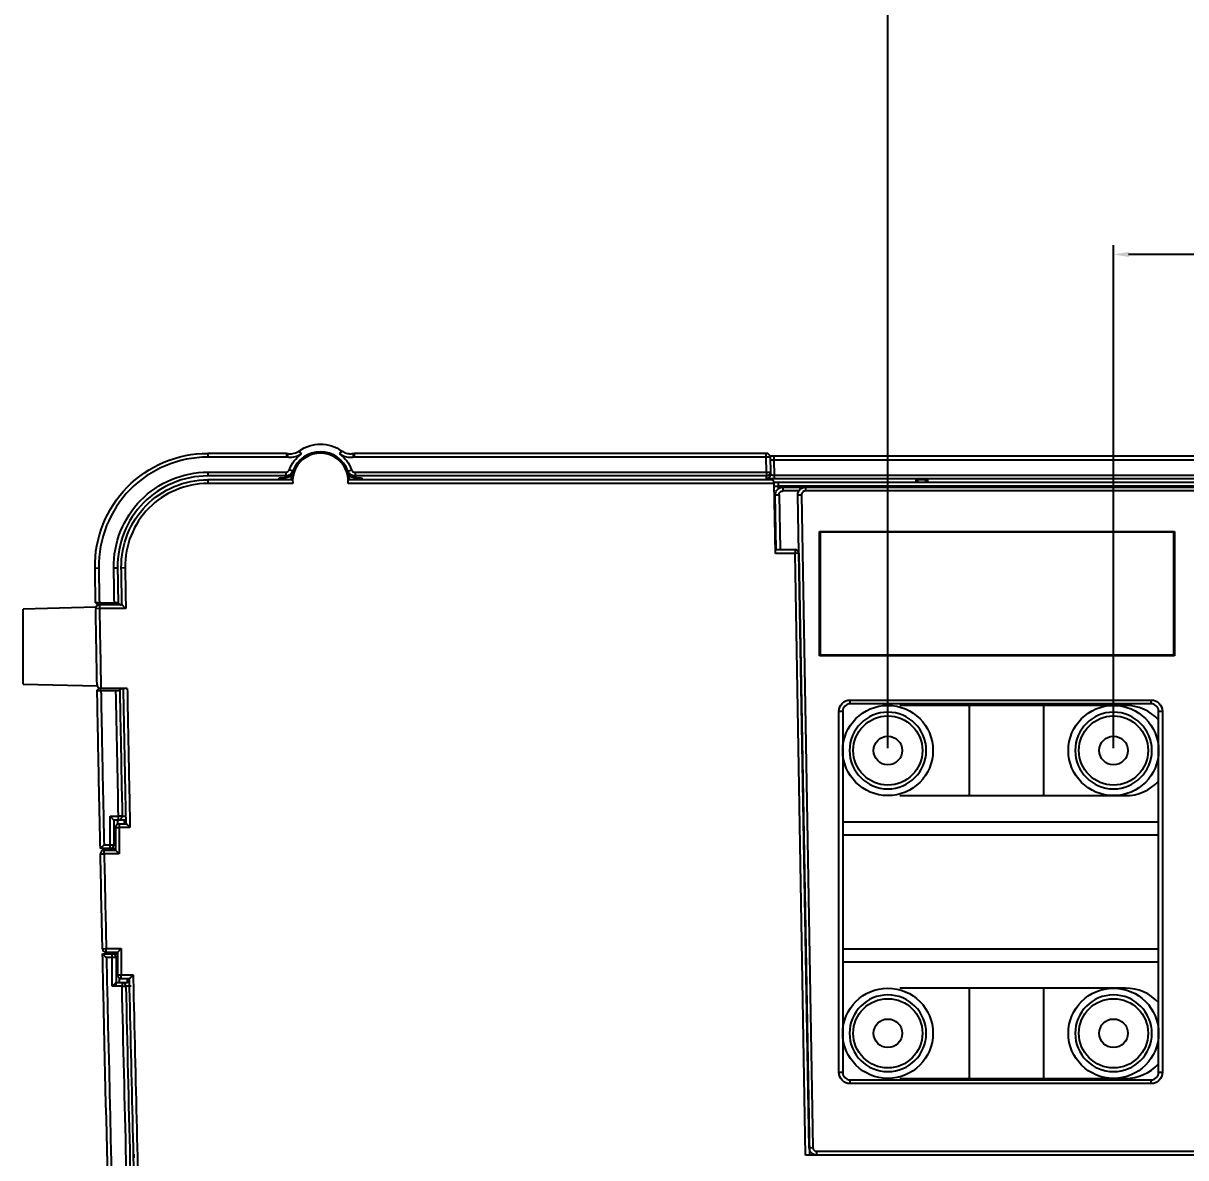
# Model space of a CAD drawing. Header units: millimetres. Extents: x 28 to 2369, y -329 to 1679.
# Drawn here: x 1597.6 to 1752.1, y 1288.4 to 1439.2 of the extents above; entities that cross this region are included whole.
import ezdxf

# ---------------------------------------------------------------- set-up
doc = ezdxf.new("R2010")
doc.units = ezdxf.units.MM
doc.layers.get('Defpoints').update_dxf_attribs({"linetype": 'CONTINUOUS'})
doc.layers.add('1LINE', color=7, linetype='CONTINUOUS')
doc.styles.add('Annotative', font='malgun.ttf')
doc.dimstyles.new('WOO', dxfattribs={"dimtxt": 20, "dimasz": 2, "dimexe": 1.25, "dimexo": 0.3, "dimgap": 1, "dimtad": 1, "dimdec": 1, "dimzin": 1, "dimdsep": 46, "dimtxsty": 'Annotative', "dimcen": 0, "dimclrd": 1, "dimclre": 1, "dimclrt": 2, "dimadec": 0, "dimazin": 0, "dimtfac": 1, "dimtdec": 1, "dimtofl": 0, "dimtmove": 0, "dimatfit": 3, "dimfxl": 0, "dimarcsym": 0})

# ---------------------------------------------------------------- blocks, each defined once
blk = doc.blocks.new('*D12')
at = {"layer": '1LINE', "color": 1, "lineweight": -2}
for p, q in [((1742.54, 1342.82), (1742.54, 1409.73)), ((1882.54, 1342.82), (1882.54, 1409.73)), ((1880.54, 1408.48), (1744.54, 1408.48))]:
    blk.add_line(p, q, dxfattribs=at)
at = {"layer": '1LINE', "color": 1}
for points in [[(1744.54, 1408.81), (1744.54, 1408.14), (1742.54, 1408.48)], [(1880.54, 1408.81), (1880.54, 1408.14), (1882.54, 1408.48)]]:
    blk.add_solid(points, dxfattribs=at)
at = {"layer": 'Defpoints', "color": 0}
for p in [(1742.54, 1408.48), (1742.54, 1342.52, 0), (1882.54, 1342.52, 0)]:
    blk.add_point(p, dxfattribs=at)
at = {"layer": '1LINE', "color": 2, "insert": (1812.54, 1419.87), "char_height": 20, "attachment_point": 5, "style": 'Annotative'}
blk.add_mtext('140', dxfattribs=at)
blk = doc.blocks.new('*D13')
at = {"layer": '1LINE', "color": 1, "lineweight": -2}
for p, q in [((1712.54, 1342.82), (1712.54, 1456.48)), ((1912.54, 1342.82), (1912.54, 1456.48)), ((1714.54, 1455.23), (1910.54, 1455.23))]:
    blk.add_line(p, q, dxfattribs=at)
at = {"layer": '1LINE', "color": 1}
for points in [[(1714.54, 1455.57), (1714.54, 1454.9), (1712.54, 1455.23)], [(1910.54, 1455.57), (1910.54, 1454.9), (1912.54, 1455.23)]]:
    blk.add_solid(points, dxfattribs=at)
at = {"layer": 'Defpoints', "color": 0}
for p in [(1912.54, 1455.23), (1712.54, 1342.52, 0), (1912.54, 1342.52, 0)]:
    blk.add_point(p, dxfattribs=at)
at = {"layer": '1LINE', "color": 2, "insert": (1812.54, 1466.57), "char_height": 20, "attachment_point": 5, "style": 'Annotative'}
blk.add_mtext('200', dxfattribs=at)

msp = doc.modelspace()

# ---------------------------------------------------------------- linework, layer by layer
at = {"layer": '1LINE'}
for p, q in [((1622.11, 1382.03), (1622.11, 1381.53)), ((1632.6, 1382.03), (1632.6, 1381.53)), ((1632.77, 1382.01), (1632.68, 1381.52)), ((1634.27, 1382.35), (1634.56, 1381.94)), ((1639.92, 1382.35), (1639.63, 1381.94)), ((1641.42, 1382.01), (1641.51, 1381.52)), ((1641.6, 1382.03), (1641.6, 1381.53)), ((1696.38, 1381.53), (1696.38, 1382.03)), ((1696.38, 1382.03), (1696.38, 1382.03)), ((1696.88, 1381.54), (1696.38, 1381.53)), ((1696.42, 1379.53), (1696.38, 1381.53)), ((1696.88, 1381.54), (1696.92, 1379.53)), ((1697.39, 1381.64), (1697.39, 1381.14)), ((1697.39, 1381.14), (1697.42, 1379.14)), ((1622.12, 1379.53), (1622.12, 1379.03)), ((1632.49, 1379.53), (1632.49, 1379.03)), ((1633.43, 1379.68), (1632.96, 1379.85)), ((1640.76, 1379.68), (1641.23, 1379.85)), ((1641.7, 1379.53), (1641.7, 1379.03)), ((1696.42, 1379.53), (1696.42, 1379.03)), ((1696.42, 1379.53), (1696.92, 1379.53)), ((1697.42, 1379.14), (1697.42, 1378.64)), ((1622.12, 1378.52), (1622.12, 1378.02)), ((1697.61, 1368.73), (1697.44, 1378.02)), ((1697.95, 1378.16), (1697.95, 1377.66)), ((1697.95, 1377.66), (1697.96, 1377.32)), ((1698.57, 1377.53), (1701.57, 1377.53)), ((1698.57, 1377.53), (1698.57, 1377.03)), ((1701.57, 1377.53), (1812.54, 1377.53)), ((1701.57, 1377.53), (1701.57, 1377.03)), ((1716.29, 1378.16), (1716.29, 1378.55)), ((1716.49, 1378.56), (1716.49, 1378.16)), ((1717.59, 1378.16), (1717.59, 1378.56)), ((1717.79, 1378.55), (1717.79, 1378.16)), ((1697.7, 1369.23), (1697.57, 1376.51)), ((1698.07, 1376.52), (1698.2, 1369.23)), ((1700.7, 1377.03), (1698.57, 1377.03)), ((1700.57, 1376.51), (1701.07, 1376.52)), ((1702.09, 1289.71), (1700.57, 1376.51)), ((1701.07, 1376.52), (1702.58, 1289.72)), ((1812.54, 1377.03), (1701.57, 1377.03)), ((1703.44, 1355.13), (1703.44, 1371.63)), ((1703.44, 1371.63), (1750.64, 1371.63)), ((1703.54, 1371.53), (1703.44, 1371.63)), ((1750.54, 1371.53), (1703.54, 1371.53)), ((1703.54, 1371.53), (1703.54, 1355.23)), ((1750.54, 1371.53), (1750.64, 1371.63)), ((1750.54, 1355.23), (1750.54, 1371.53)), ((1750.64, 1371.63), (1750.64, 1355.13)), ((1697.6, 1369.23), (1700.21, 1369.23)), ((1700.21, 1368.73), (1697.61, 1368.73)), ((1700.21, 1369.23), (1700.21, 1368.73)), ((1700.71, 1368.74), (1700.21, 1368.73)), ((1701.6, 1288.73), (1700.21, 1368.73)), ((1700.71, 1368.74), (1702.1, 1288.73)), ((1607.13, 1366.78), (1607.63, 1366.79)), ((1609.63, 1366.82), (1610.13, 1366.83)), ((1610.63, 1366.83), (1611.13, 1366.84)), ((1607.71, 1362.16), (1609.71, 1362.16)), ((1610.72, 1361.88), (1607.72, 1361.88)), ((1607.72, 1361.88), (1607.72, 1361.38)), ((1607.26, 1361.57), (1597.59, 1361.31)), ((1597.59, 1356.34), (1597.59, 1361.31)), ((1607.72, 1361.38), (1607.22, 1361.37)), ((1611.22, 1361.38), (1607.72, 1361.38)), ((1597.59, 1351.36), (1597.59, 1356.34)), ((1703.44, 1355.13), (1703.54, 1355.23)), ((1750.64, 1355.13), (1703.44, 1355.13)), ((1703.54, 1355.23), (1750.54, 1355.23)), ((1750.64, 1355.13), (1750.54, 1355.23)), ((1597.59, 1351.36), (1607.44, 1351.1)), ((1611.42, 1350.78), (1607.92, 1350.78)), ((1607.92, 1350.51), (1609.92, 1350.52)), ((1706.04, 1299.73), (1706.04, 1347.73)), ((1706.04, 1347.73), (1706.54, 1347.73)), ((1706.54, 1347.73), (1706.54, 1299.73)), ((1707.54, 1349.23), (1747.54, 1349.23)), ((1707.54, 1348.73), (1707.54, 1349.23)), ((1747.54, 1348.73), (1707.54, 1348.73)), ((1744.14, 1348.52), (1714.14, 1348.52)), ((1723.39, 1336.52), (1723.39, 1348.52)), ((1733.29, 1336.52), (1733.29, 1348.52)), ((1747.54, 1348.73), (1747.54, 1349.23)), ((1748.54, 1299.73), (1748.54, 1347.73)), ((1748.54, 1347.73), (1749.04, 1347.73)), ((1749.04, 1347.73), (1749.04, 1299.73)), ((1714.14, 1336.52), (1744.14, 1336.52)), ((1609.14, 1333.78), (1610.25, 1333.78)), ((1609.14, 1329.98), (1609.14, 1333.78)), ((1609.14, 1333.78), (1609.64, 1333.28)), ((1609.64, 1333.28), (1609.64, 1329.98)), ((1610.25, 1333.28), (1609.64, 1333.28)), ((1609.84, 1332.28), (1609.84, 1329.28)), ((1609.84, 1332.28), (1610.34, 1332.28)), ((1609.84, 1332.28), (1609.84, 1332.28)), ((1610.13, 1333.28), (1610.13, 1332.73)), ((1610.75, 1333.79), (1610.25, 1333.78)), ((1610.25, 1333.28), (1610.25, 1333.78)), ((1610.34, 1332.78), (1611.27, 1332.78)), ((1610.34, 1332.78), (1610.34, 1332.28)), ((1610.34, 1332.28), (1610.34, 1328.78)), ((1611.78, 1332.28), (1610.34, 1332.28)), ((1706.54, 1333.03), (1748.54, 1333.03)), ((1706.54, 1331.33), (1748.54, 1331.33)), ((1609.14, 1329.48), (1607.84, 1329.48)), ((1608.33, 1329.98), (1609.14, 1329.98)), ((1608.35, 1328.78), (1608.35, 1329.28)), ((1608.35, 1329.28), (1609.84, 1329.28)), ((1609.14, 1329.98), (1609.64, 1329.98)), ((1609.14, 1329.48), (1609.14, 1329.98)), ((1609.64, 1329.48), (1609.64, 1329.28)), ((1609.71, 1329.48), (1609.84, 1329.48)), ((1610.34, 1328.78), (1609.84, 1329.28)), ((1607.85, 1328.77), (1608.35, 1328.78)), ((1610.34, 1328.78), (1608.35, 1328.78)), ((1608.12, 1316.17), (1608.62, 1316.18)), ((1608.14, 1315.48), (1609.43, 1315.48)), ((1608.62, 1315.68), (1608.62, 1316.18)), ((1608.62, 1316.18), (1610.63, 1316.18)), ((1610.13, 1315.68), (1608.62, 1315.68)), ((1609.43, 1314.98), (1609.43, 1315.48)), ((1609.89, 1315.68), (1609.89, 1315.48)), ((1610.13, 1315.48), (1609.96, 1315.48)), ((1610.13, 1315.68), (1610.63, 1316.18)), ((1610.13, 1315.68), (1610.13, 1312.68)), ((1610.63, 1316.18), (1610.63, 1312.68)), ((1706.54, 1316.13), (1748.54, 1316.13)), ((1609.43, 1314.98), (1608.65, 1314.98)), ((1609.43, 1311.18), (1609.43, 1314.98)), ((1609.93, 1314.98), (1609.43, 1314.98)), ((1609.93, 1314.98), (1609.93, 1311.68)), ((1706.54, 1314.43), (1748.54, 1314.43)), ((1610.13, 1312.68), (1610.63, 1312.68)), ((1610.38, 1311.68), (1610.38, 1312.25)), ((1610.63, 1312.68), (1612.2, 1312.68)), ((1610.63, 1312.18), (1610.63, 1312.68)), ((1611.71, 1312.18), (1610.63, 1312.18)), ((1609.93, 1311.18), (1609.93, 1311.68)), ((1609.93, 1311.68), (1610.73, 1311.68)), ((1610.73, 1311.18), (1609.93, 1311.18)), ((1610.73, 1311.68), (1610.73, 1311.18)), ((1610.73, 1311.18), (1611.23, 1311.19)), ((1744.14, 1310.92), (1714.14, 1310.92)), ((1723.39, 1298.92), (1723.39, 1310.92)), ((1733.29, 1298.92), (1733.29, 1310.92)), ((1706.04, 1299.73), (1706.54, 1299.73)), ((1707.54, 1298.73), (1747.54, 1298.73)), ((1707.54, 1298.23), (1707.54, 1298.73)), ((1714.14, 1298.92), (1744.14, 1298.92)), ((1747.54, 1298.23), (1747.54, 1298.73)), ((1748.54, 1299.73), (1749.04, 1299.73)), ((1747.54, 1298.23), (1707.54, 1298.23)), ((1702.09, 1289.71), (1702.58, 1289.72)), ((1702.09, 1289.23), (1702.22, 1289.23)), ((1703.08, 1289.23), (1812.54, 1289.23)), ((1703.08, 1288.73), (1703.08, 1289.23)), ((1784.01, 1288.73), (1701.6, 1288.73))]:
    msp.add_line(p, q, dxfattribs=at)
for centre, radius in [((1712.54, 1342.52, 0), 6), ((1742.54, 1342.52, 0), 6), ((1712.54, 1342.52, 0), 4.6), ((1742.54, 1342.52, 0), 4.6), ((1712.54, 1342.52, 0), 1.9), ((1742.54, 1342.52, 0), 1.9), ((1712.54, 1304.92, 0), 6), ((1742.54, 1304.92, 0), 6), ((1712.54, 1304.92, 0), 4.6), ((1742.54, 1304.92, 0), 4.6), ((1712.54, 1304.92, 0), 1.9), ((1742.54, 1304.92, 0), 1.9)]:
    msp.add_circle(centre, radius, dxfattribs=at)
at = {"layer": '1LINE', "extrusion": (0, 0, -1)}
for centre in [(-1712.54, 1342.52, 0), (-1742.54, 1342.52, 0), (-1712.54, 1304.92, 0), (-1742.54, 1304.92, 0)]:
    msp.add_circle(centre, 5.1, dxfattribs=at)
at = {"layer": '1LINE', "extrusion": (-1.0676e-27, -5.81175e-12, -1)}
for centre, radius, start, end in [((-1637.1, 1378.35, 0), 4.9, 54.7769, 125.2231), ((-1637.1, 1378.35, 0), 4.4, 20.0414, 54.7769), ((-1637.1, 1378.35, 0), 4.4, 125.2231, 159.9586), ((-1637.1, 1378.35, 0), 5.5, 1.8512, 4.4607), ((-1637.1, 1378.35, 0), 5.5, 175.5393, 178.1813), ((-1698.57, 1376.53, 0), 1, 359, 90), ((-1698.57, 1376.53, 0), 0.5, 359, 90)]:
    msp.add_arc(centre, radius, start, end, dxfattribs=at)
at = {"layer": '1LINE'}
for centre, radius, start, end in [((1637.1, 1378.35, 0), 3.7, 355.0034, 184.9966), ((1637.1, 1378.35, 0), 3.9, 20.0414, 159.9586), ((1696.38, 1381.53, 0), 0.5, 1, 90), ((1637.1, 1378.35, 0), 3.9, 163.5212, 177.3069), ((1637.1, 1378.35, 0), 3.9, 2.61, 16.4788), ((1701.57, 1376.53, 0), 0.5, 90, 181), ((1700.21, 1368.73, 0), 0.5, 1, 90), ((1607.72, 1361.38, 0), 0.5, 89.9058, 181.0179), ((1707.54, 1347.73, 0), 1, 90, 180), ((1744.14, 1342.52, 0), 6, 42.8315, 90), ((1747.54, 1347.73, 0), 1, 0, 90), ((1744.14, 1342.52, 0), 6, 270, 317.1685), ((1608.62, 1316.18, 0), 0.5, 181.2629, 270), ((1610.63, 1312.68, 0), 0.5, 180, 270), ((1744.14, 1304.92, 0), 6, 42.8315, 90), ((1744.14, 1304.92, 0), 6, 270, 317.1685), ((1707.54, 1299.73, 0), 1, 180, 270), ((1747.54, 1299.73, 0), 1, 270, 0), ((1703.08, 1289.73, 0), 0.5, 181, 270)]:
    msp.add_arc(centre, radius, start, end, dxfattribs=at)
at = {"layer": '1LINE', "extrusion": (-6.12303e-17, 1.12478e-32, -1)}
for start, end in [(2.0808, 5.0082), (174.9918, 177.9548)]:
    msp.add_arc((-1637.1, 1378.35, 0), 4.9, start, end, dxfattribs=at)
at = {"layer": '1LINE', "extrusion": (0, 0, -1)}
for centre, radius, start, end in [((-1701.57, 1376.53, 0), 1, 359, 90), ((-1707.54, 1347.73, 0), 1.5, 0, 90), ((-1747.54, 1347.73, 0), 1.5, 90, 180), ((-1707.54, 1299.73, 0), 1.5, 270, 0), ((-1747.54, 1299.73, 0), 1.5, 180, 270), ((-1703.08, 1289.73, 0), 1, 270, 359)]:
    msp.add_arc(centre, radius, start, end, dxfattribs=at)
at = {"layer": '1LINE'}
for centre, major_axis, ratio, start_param, end_param in [((1696.41, 1379.54), (0.5, 0.009), 0.999257, 4.704296, 6.262224), ((1696.42, 1379.19), (0.5, 0.009), 0.999257, 4.704276, 6.262204), ((1698.08, 1376.52), (-0.5, -0.009), 0.005236, 0, 1.558652), ((1610.34, 1332.28), (0, 0.5), 0.999627, 0, 1.570796), ((1610.25, 1333.78), (0, 0.5), 0.999603, 3.141593, 4.732747), ((1608.35, 1328.78), (0, 0.5), 0.999632, 0, 1.591636), ((1609.14, 1329.98), (0, -0.5), 0.999628, 0, 1.570796), ((1609.43, 1314.98), (0, -0.5), 0.999687, 1.570796, 3.141593), ((1610.73, 1311.18), (0, 0.5), 0.999702, 4.734896, 6.283185)]:
    msp.add_ellipse(centre, major_axis=major_axis, ratio=ratio, start_param=start_param, end_param=end_param, dxfattribs=at)
for points, knots in [([(1607.13, 1366.78), (1607.06, 1370.78), (1608.65, 1374.72), (1614.18, 1380.36), (1618.11, 1382.03), (1622.11, 1382.03)], [0, 0, 0, 0, 0.5, 0.5, 1, 1, 1, 1]), ([(1634.56, 1381.94), (1634.48, 1381.89), (1634.4, 1381.84), (1634.07, 1381.66), (1633.8, 1381.56), (1633.25, 1381.47), (1632.96, 1381.47), (1632.68, 1381.52)], [0, 0, 0, 0, 0.142808, 0.142808, 0.571392, 0.571392, 1, 1, 1, 1]), ([(1632.77, 1382.01), (1632.99, 1381.97), (1633.22, 1381.97), (1633.66, 1382.05), (1633.88, 1382.12), (1634.14, 1382.27), (1634.21, 1382.31), (1634.27, 1382.35)], [0, 0, 0, 0, 0.428554, 0.428554, 0.85717, 0.85717, 1, 1, 1, 1]), ([(1641.51, 1381.52), (1641.42, 1381.5), (1641.32, 1381.49), (1640.95, 1381.47), (1640.66, 1381.5), (1640.12, 1381.65), (1639.86, 1381.78), (1639.63, 1381.94)], [0, 0, 0, 0, 0.142116, 0.142116, 0.571067, 0.571067, 1, 1, 1, 1]), ([(1639.92, 1382.35), (1640.1, 1382.22), (1640.31, 1382.12), (1640.74, 1382), (1640.97, 1381.97), (1641.27, 1381.99), (1641.35, 1382), (1641.42, 1382.01)], [0, 0, 0, 0, 0.428983, 0.428983, 0.857914, 0.857914, 1, 1, 1, 1]), ([(1622.11, 1381.53), (1618.24, 1381.53), (1614.45, 1379.92), (1609.1, 1374.47), (1607.56, 1370.65), (1607.63, 1366.79)], [0, 0, 0, 0, 0.5, 0.5, 1, 1, 1, 1]), ([(1632.6, 1381.53), (1632.26, 1381.53), (1631.93, 1381.53), (1630.26, 1381.53), (1628.93, 1381.53), (1625.77, 1381.53), (1623.94, 1381.53), (1622.11, 1381.53)], [0, 0, 0, 0, 0.095408, 0.095408, 0.477039, 0.477039, 1, 1, 1, 1]), ([(1696.38, 1381.53), (1696.05, 1381.53), (1695.72, 1381.53), (1694.05, 1381.53), (1692.72, 1381.53), (1686.05, 1381.53), (1680.72, 1381.53), (1664.12, 1381.53), (1652.86, 1381.53), (1641.6, 1381.53)], [0, 0, 0, 0, 0.018253, 0.018253, 0.091263, 0.091263, 0.383305, 0.383305, 1, 1, 1, 1]), ([(1697.39, 1381.64), (1697.37, 1381.64), (1697.23, 1381.64), (1697.03, 1381.64), (1696.89, 1381.65), (1696.85, 1381.65)], [0, 0, 0, 0, 0.114907, 0.744508, 1, 1, 1, 1]), ([(1696.89, 1381.19), (1696.89, 1381.18), (1696.9, 1381.18), (1696.93, 1381.17), (1696.96, 1381.17), (1697.03, 1381.16), (1697.08, 1381.15), (1697.17, 1381.15), (1697.22, 1381.15), (1697.32, 1381.14), (1697.35, 1381.14), (1697.39, 1381.14)], [0, 0, 0, 0, 0.215264, 0.215264, 0.430557, 0.430557, 0.645786, 0.645786, 0.860758, 0.860758, 1, 1, 1, 1]), ([(1807.04, 1381.14), (1806.71, 1381.14), (1806.38, 1381.14), (1804.71, 1381.14), (1803.38, 1381.14), (1796.71, 1381.14), (1791.38, 1381.14), (1764.71, 1381.14), (1743.38, 1381.14), (1713.83, 1381.14), (1705.61, 1381.14), (1697.39, 1381.14)], [0, 0, 0, 0, 0.00912, 0.00912, 0.045598, 0.045598, 0.19151, 0.19151, 0.775159, 0.775159, 1, 1, 1, 1]), ([(1609.63, 1366.82), (1609.57, 1370.15), (1610.9, 1373.45), (1615.52, 1378.14), (1618.78, 1379.53), (1622.12, 1379.53)], [0, 0, 0, 0, 0.5, 0.5, 1, 1, 1, 1]), ([(1622.12, 1379.03), (1618.92, 1379.03), (1615.79, 1377.7), (1611.35, 1373.2), (1610.07, 1370.03), (1610.13, 1366.83)], [0, 0, 0, 0, 0.5, 0.5, 1, 1, 1, 1]), ([(1622.12, 1379.53), (1622.45, 1379.53), (1622.78, 1379.53), (1624.45, 1379.53), (1625.78, 1379.53), (1628.91, 1379.53), (1630.7, 1379.53), (1632.49, 1379.53)], [0, 0, 0, 0, 0.096386, 0.096386, 0.481929, 0.481929, 1, 1, 1, 1]), ([(1632.49, 1379.03), (1632.16, 1379.03), (1631.82, 1379.03), (1630.16, 1379.03), (1628.82, 1379.03), (1625.7, 1379.03), (1623.91, 1379.03), (1622.12, 1379.03)], [0, 0, 0, 0, 0.096386, 0.096386, 0.481929, 0.481929, 1, 1, 1, 1]), ([(1633.36, 1379.45), (1633.33, 1379.37), (1633.3, 1379.3), (1633.22, 1379.16), (1633.17, 1379.1), (1633.05, 1378.97), (1632.96, 1378.92), (1632.76, 1378.81), (1632.62, 1378.77), (1632.47, 1378.77), (1632.44, 1378.77), (1632.41, 1378.77)], [0, 0, 0, 0, 0.160863, 0.160863, 0.319917, 0.319917, 0.561325, 0.561325, 0.917465, 0.917465, 1, 1, 1, 1]), ([(1632.41, 1378.77), (1632.42, 1378.81), (1632.43, 1378.85), (1632.46, 1378.94), (1632.48, 1378.98), (1632.49, 1379.03)], [0, 0, 0, 0, 0.476219, 0.476219, 1, 1, 1, 1]), ([(1632.49, 1379.53), (1632.53, 1379.53), (1632.56, 1379.53), (1632.65, 1379.55), (1632.7, 1379.57), (1632.8, 1379.63), (1632.84, 1379.66), (1632.91, 1379.75), (1632.94, 1379.8), (1632.96, 1379.85)], [0, 0, 0, 0, 0.169753, 0.169753, 0.446434, 0.446434, 0.72322, 0.72322, 1, 1, 1, 1]), ([(1633.43, 1379.68), (1633.39, 1379.58), (1633.34, 1379.48), (1633.19, 1379.3), (1633.11, 1379.23), (1632.92, 1379.11), (1632.81, 1379.07), (1632.63, 1379.03), (1632.56, 1379.03), (1632.49, 1379.03)], [0, 0, 0, 0, 0.276722, 0.276722, 0.553486, 0.553486, 0.8302, 0.8302, 1, 1, 1, 1]), ([(1633.43, 1379.68), (1633.42, 1379.65), (1633.41, 1379.61), (1633.38, 1379.53), (1633.37, 1379.49), (1633.36, 1379.45)], [0, 0, 0, 0, 0.471222, 0.471222, 1, 1, 1, 1]), ([(1641.7, 1379.03), (1641.59, 1379.03), (1641.47, 1379.04), (1641.26, 1379.12), (1641.16, 1379.17), (1640.99, 1379.31), (1640.91, 1379.4), (1640.81, 1379.55), (1640.78, 1379.62), (1640.76, 1379.68)], [0, 0, 0, 0, 0.276442, 0.276442, 0.552819, 0.552819, 0.829309, 0.829309, 1, 1, 1, 1]), ([(1640.83, 1379.45), (1640.82, 1379.49), (1640.81, 1379.53), (1640.78, 1379.61), (1640.77, 1379.65), (1640.76, 1379.68)], [0, 0, 0, 0, 0.528778, 0.528778, 1, 1, 1, 1]), ([(1641.78, 1378.77), (1641.67, 1378.76), (1641.54, 1378.78), (1641.33, 1378.85), (1641.24, 1378.9), (1641.09, 1379.02), (1641.03, 1379.08), (1640.94, 1379.21), (1640.9, 1379.28), (1640.86, 1379.38), (1640.85, 1379.42), (1640.83, 1379.45)], [0, 0, 0, 0, 0.33006, 0.33006, 0.591253, 0.591253, 0.779308, 0.779308, 0.927414, 0.927414, 1, 1, 1, 1]), ([(1641.23, 1379.85), (1641.24, 1379.82), (1641.26, 1379.79), (1641.3, 1379.71), (1641.34, 1379.67), (1641.43, 1379.6), (1641.48, 1379.57), (1641.59, 1379.53), (1641.64, 1379.53), (1641.7, 1379.53)], [0, 0, 0, 0, 0.17073, 0.17073, 0.447259, 0.447259, 0.723624, 0.723624, 1, 1, 1, 1]), ([(1641.7, 1379.53), (1642.03, 1379.53), (1642.37, 1379.53), (1644.03, 1379.53), (1645.37, 1379.53), (1652.03, 1379.53), (1657.37, 1379.53), (1673.94, 1379.53), (1685.18, 1379.53), (1696.42, 1379.53)], [0, 0, 0, 0, 0.018276, 0.018276, 0.091378, 0.091378, 0.383786, 0.383786, 1, 1, 1, 1]), ([(1641.7, 1379.03), (1641.72, 1378.98), (1641.73, 1378.94), (1641.76, 1378.85), (1641.77, 1378.81), (1641.78, 1378.77)], [0, 0, 0, 0, 0.523781, 0.523781, 1, 1, 1, 1]), ([(1696.42, 1379.03), (1696.08, 1379.03), (1695.75, 1379.03), (1694.08, 1379.03), (1692.75, 1379.03), (1686.08, 1379.03), (1680.75, 1379.03), (1664.18, 1379.03), (1652.94, 1379.03), (1641.7, 1379.03)], [0, 0, 0, 0, 0.018276, 0.018276, 0.091378, 0.091378, 0.383786, 0.383786, 1, 1, 1, 1]), ([(1696.42, 1378.68), (1696.42, 1378.69), (1696.42, 1378.7), (1696.42, 1378.77), (1696.42, 1378.82), (1696.42, 1378.92), (1696.42, 1378.97), (1696.42, 1379.03)], [0, 0, 0, 0, 0.111029, 0.111029, 0.555143, 0.555143, 1, 1, 1, 1]), ([(1697.42, 1378.64), (1697.31, 1378.64), (1697.2, 1378.64), (1696.99, 1378.64), (1696.89, 1378.65), (1696.71, 1378.65), (1696.63, 1378.65), (1696.52, 1378.66), (1696.47, 1378.67), (1696.43, 1378.67), (1696.42, 1378.68), (1696.42, 1378.68)], [0, 0, 0, 0, 0.21484, 0.21484, 0.429671, 0.429671, 0.644639, 0.644639, 0.859766, 0.859766, 1, 1, 1, 1]), ([(1696.92, 1379.53), (1696.92, 1379.52), (1696.92, 1379.51), (1696.92, 1379.44), (1696.92, 1379.39), (1696.92, 1379.29), (1696.92, 1379.24), (1696.92, 1379.19)], [0, 0, 0, 0, 0.111029, 0.111029, 0.555143, 0.555143, 1, 1, 1, 1]), ([(1696.92, 1379.19), (1696.92, 1379.18), (1696.93, 1379.18), (1696.95, 1379.17), (1696.97, 1379.17), (1697.03, 1379.16), (1697.07, 1379.16), (1697.15, 1379.15), (1697.21, 1379.15), (1697.31, 1379.14), (1697.37, 1379.14), (1697.42, 1379.14)], [0, 0, 0, 0, 0.140297, 0.140297, 0.355566, 0.355566, 0.570627, 0.570627, 0.785401, 0.785401, 1, 1, 1, 1]), ([(1697.42, 1379.14), (1697.76, 1379.14), (1698.09, 1379.14), (1699.76, 1379.14), (1701.09, 1379.14), (1707.76, 1379.14), (1713.09, 1379.14), (1739.76, 1379.14), (1761.09, 1379.14), (1784.86, 1379.14), (1787.29, 1379.14), (1795.5, 1379.14), (1801.27, 1379.14), (1807.04, 1379.14)], [0, 0, 0, 0, 0.009122, 0.009122, 0.045612, 0.045612, 0.191571, 0.191571, 0.775406, 0.775406, 0.842018, 0.842018, 1, 1, 1, 1]), ([(1807.04, 1378.64), (1806.71, 1378.64), (1806.38, 1378.64), (1804.71, 1378.64), (1803.38, 1378.64), (1796.71, 1378.64), (1791.38, 1378.64), (1764.71, 1378.64), (1743.38, 1378.64), (1713.84, 1378.64), (1705.63, 1378.64), (1697.42, 1378.64)], [0, 0, 0, 0, 0.009122, 0.009122, 0.045612, 0.045612, 0.191571, 0.191571, 0.775406, 0.775406, 1, 1, 1, 1]), ([(1610.63, 1366.83), (1610.58, 1369.9), (1611.8, 1372.92), (1616.03, 1377.24), (1619.05, 1378.52), (1622.12, 1378.52)], [0, 0, 0, 0, 0.5, 0.5, 1, 1, 1, 1]), ([(1622.12, 1378.02), (1619.18, 1378.02), (1616.31, 1376.81), (1612.25, 1372.67), (1611.08, 1369.78), (1611.13, 1366.84)], [0, 0, 0, 0, 0.5, 0.5, 1, 1, 1, 1]), ([(1633.41, 1378.02), (1633.08, 1378.02), (1632.74, 1378.02), (1631.08, 1378.02), (1629.74, 1378.02), (1626.31, 1378.02), (1624.22, 1378.02), (1622.12, 1378.02)], [0, 0, 0, 0, 0.08857, 0.08857, 0.442851, 0.442851, 1, 1, 1, 1]), ([(1697.44, 1378.02), (1697.11, 1378.02), (1696.78, 1378.02), (1695.11, 1378.02), (1693.78, 1378.02), (1687.11, 1378.02), (1681.78, 1378.02), (1664.56, 1378.02), (1652.67, 1378.02), (1640.78, 1378.02)], [0, 0, 0, 0, 0.017649, 0.017649, 0.088243, 0.088243, 0.370619, 0.370619, 1, 1, 1, 1]), ([(1697.44, 1378.05), (1697.44, 1378.1), (1697.43, 1378.14), (1697.41, 1378.22), (1697.39, 1378.26), (1697.34, 1378.34), (1697.31, 1378.38), (1697.22, 1378.46), (1697.16, 1378.49), (1697.05, 1378.52), (1697, 1378.53), (1696.95, 1378.52), (1696.94, 1378.52), (1696.94, 1378.52)], [0, 0, 0, 0, 0.142783, 0.142783, 0.284311, 0.284311, 0.487283, 0.487283, 0.769551, 0.769551, 0.995254, 0.995254, 1, 1, 1, 1]), ([(1697.95, 1378.16), (1697.93, 1378.16), (1697.79, 1378.16), (1697.6, 1378.16), (1697.45, 1378.16), (1697.42, 1378.16)], [0, 0, 0, 0, 0.116924, 0.757506, 1, 1, 1, 1]), ([(1697.45, 1377.7), (1697.45, 1377.7), (1697.46, 1377.7), (1697.5, 1377.69), (1697.52, 1377.68), (1697.59, 1377.67), (1697.64, 1377.67), (1697.73, 1377.66), (1697.79, 1377.66), (1697.88, 1377.66), (1697.91, 1377.66), (1697.95, 1377.66)], [0, 0, 0, 0, 0.215264, 0.215264, 0.430557, 0.430557, 0.645786, 0.645786, 0.860758, 0.860758, 1, 1, 1, 1]), ([(1927.14, 1377.66), (1926.8, 1377.66), (1926.47, 1377.66), (1924.8, 1377.66), (1923.47, 1377.66), (1916.8, 1377.66), (1911.47, 1377.66), (1884.8, 1377.66), (1863.47, 1377.66), (1794.07, 1377.66), (1746.01, 1377.66), (1697.95, 1377.66)], [0, 0, 0, 0, 0.004363, 0.004363, 0.021816, 0.021816, 0.091628, 0.091628, 0.370875, 0.370875, 1, 1, 1, 1]), ([(1716.29, 1378.55), (1716.29, 1378.56), (1716.3, 1378.56), (1716.31, 1378.56), (1716.32, 1378.56), (1716.35, 1378.56), (1716.37, 1378.56), (1716.41, 1378.56), (1716.43, 1378.56), (1716.46, 1378.56), (1716.48, 1378.56), (1716.49, 1378.56)], [0, 0, 0, 0, 0.215139, 0.215139, 0.430283, 0.430283, 0.645356, 0.645356, 0.860274, 0.860274, 1, 1, 1, 1]), ([(1717.59, 1378.56), (1717.62, 1378.56), (1717.64, 1378.56), (1717.68, 1378.56), (1717.7, 1378.56), (1717.74, 1378.56), (1717.75, 1378.56), (1717.77, 1378.56), (1717.78, 1378.56), (1717.79, 1378.56), (1717.79, 1378.55), (1717.79, 1378.55)], [0, 0, 0, 0, 0.214742, 0.214742, 0.429479, 0.429479, 0.644288, 0.644288, 0.85925, 0.85925, 1, 1, 1, 1]), ([(1607.21, 1362.15), (1607.2, 1362.48), (1607.2, 1362.81), (1607.17, 1364.36), (1607.15, 1365.57), (1607.13, 1366.78)], [0, 0, 0, 0, 0.215877, 0.215877, 1, 1, 1, 1]), ([(1610.13, 1366.83), (1610.13, 1366.49), (1610.14, 1366.16), (1610.17, 1364.6), (1610.19, 1363.37), (1610.21, 1362.14)], [0, 0, 0, 0, 0.213498, 0.213498, 1, 1, 1, 1]), ([(1610.72, 1361.88), (1610.71, 1362.21), (1610.7, 1362.54), (1610.67, 1364.2), (1610.65, 1365.51), (1610.63, 1366.83)], [0, 0, 0, 0, 0.201723, 0.201723, 1, 1, 1, 1]), ([(1607.71, 1362.16), (1607.65, 1362.16), (1607.59, 1362.16), (1607.49, 1362.16), (1607.44, 1362.16), (1607.35, 1362.16), (1607.31, 1362.16), (1607.25, 1362.15), (1607.23, 1362.15), (1607.21, 1362.15), (1607.21, 1362.15), (1607.21, 1362.15)], [0, 0, 0, 0, 0.210118, 0.210118, 0.420239, 0.420239, 0.630322, 0.630322, 0.840458, 0.840458, 1, 1, 1, 1]), ([(1610.21, 1362.14), (1610.21, 1362.15), (1610.2, 1362.15), (1610.15, 1362.15), (1610.12, 1362.15), (1610.05, 1362.16), (1610.01, 1362.16), (1609.91, 1362.16), (1609.86, 1362.16), (1609.77, 1362.16), (1609.74, 1362.16), (1609.71, 1362.16)], [0, 0, 0, 0, 0.219983, 0.219983, 0.439962, 0.439962, 0.659973, 0.659973, 0.879917, 0.879917, 1, 1, 1, 1]), ([(1611.22, 1361.38), (1611.22, 1361.38), (1611.22, 1361.38), (1611.15, 1361.45), (1611.09, 1361.51), (1610.97, 1361.63), (1610.91, 1361.69), (1610.83, 1361.77), (1610.8, 1361.8), (1610.75, 1361.84), (1610.74, 1361.86), (1610.72, 1361.87), (1610.71, 1361.88), (1610.72, 1361.88)], [0, 0, 0, 0, 0.004586, 0.004586, 0.294407, 0.294407, 0.551478, 0.551478, 0.734681, 0.734681, 0.866858, 0.866858, 1, 1, 1, 1]), ([(1607.41, 1351.29), (1607.37, 1352.97), (1607.34, 1354.65), (1607.28, 1358.02), (1607.25, 1359.7), (1607.22, 1361.37)], [0, 0, 0, 0, 0.500943, 0.500943, 1, 1, 1, 1]), ([(1607.72, 1361.38), (1607.75, 1359.7), (1607.78, 1358.03), (1607.85, 1354.49), (1607.88, 1352.63), (1607.92, 1350.78)], [0, 0, 0, 0, 0.474691, 0.474691, 1, 1, 1, 1]), ([(1607.41, 1351.29), (1607.41, 1351.28), (1607.41, 1351.28), (1607.41, 1351.23), (1607.41, 1351.18), (1607.45, 1351.06), (1607.48, 1351), (1607.56, 1350.91), (1607.6, 1350.87), (1607.68, 1350.82), (1607.72, 1350.81), (1607.8, 1350.78), (1607.85, 1350.78), (1607.89, 1350.78)], [0, 0, 0, 0, 0.004698, 0.004698, 0.23513, 0.23513, 0.519964, 0.519964, 0.721464, 0.721464, 0.860083, 0.860083, 1, 1, 1, 1]), ([(1607.84, 1329.48), (1607.76, 1332.98), (1607.69, 1336.49), (1607.55, 1343.51), (1607.49, 1347.02), (1607.42, 1350.53)], [0, 0, 0, 0, 0.499588, 0.499588, 1, 1, 1, 1]), ([(1607.42, 1350.53), (1607.42, 1350.53), (1607.43, 1350.53), (1607.46, 1350.52), (1607.49, 1350.52), (1607.55, 1350.52), (1607.6, 1350.52), (1607.69, 1350.52), (1607.74, 1350.52), (1607.84, 1350.51), (1607.88, 1350.51), (1607.92, 1350.51)], [0, 0, 0, 0, 0.210834, 0.210834, 0.421665, 0.421665, 0.632531, 0.632531, 0.843343, 0.843343, 1, 1, 1, 1]), ([(1607.92, 1350.51), (1607.99, 1347.01), (1608.05, 1343.51), (1608.19, 1336.66), (1608.26, 1333.32), (1608.33, 1329.98)], [0, 0, 0, 0, 0.511697, 0.511697, 1, 1, 1, 1]), ([(1609.92, 1350.52), (1609.98, 1350.52), (1610.03, 1350.52), (1610.14, 1350.52), (1610.19, 1350.52), (1610.28, 1350.52), (1610.32, 1350.53), (1610.37, 1350.53), (1610.4, 1350.53), (1610.42, 1350.53), (1610.42, 1350.53), (1610.42, 1350.54)], [0, 0, 0, 0, 0.219213, 0.219213, 0.438428, 0.438428, 0.657615, 0.657615, 0.876866, 0.876866, 1, 1, 1, 1]), ([(1610.42, 1350.54), (1610.43, 1350.2), (1610.43, 1349.87), (1610.46, 1348.2), (1610.49, 1346.87), (1610.59, 1341.62), (1610.67, 1337.7), (1610.75, 1333.79)], [0, 0, 0, 0, 0.059702, 0.059702, 0.298511, 0.298511, 1, 1, 1, 1]), ([(1611.27, 1332.78), (1611.21, 1335.78), (1611.15, 1338.78), (1611.03, 1344.78), (1610.97, 1347.78), (1610.92, 1350.78)], [0, 0, 0, 0, 0.500019, 0.500019, 1, 1, 1, 1]), ([(1611.42, 1350.78), (1611.47, 1347.79), (1611.53, 1344.79), (1611.65, 1338.62), (1611.72, 1335.45), (1611.78, 1332.28)], [0, 0, 0, 0, 0.485963, 0.485963, 1, 1, 1, 1]), ([(1610.99, 1333.28), (1610.82, 1333.28), (1610.67, 1333.28), (1610.42, 1333.28), (1610.33, 1333.28), (1610.25, 1333.28)], [0, 0, 0, 0, 0.513629, 0.513629, 1, 1, 1, 1]), ([(1610.75, 1333.79), (1610.82, 1333.79), (1610.92, 1333.79), (1611.1, 1333.79), (1611.16, 1333.79), (1611.23, 1333.79)], [0, 0, 0, 0, 0.670574, 0.670574, 1, 1, 1, 1]), ([(1611.03, 1333.28), (1611.07, 1333.28), (1611.12, 1333.29), (1611.2, 1333.32), (1611.23, 1333.34), (1611.26, 1333.36)], [0, 0, 0, 0, 0.541903, 0.541903, 1, 1, 1, 1]), ([(1611.04, 1332.78), (1611.03, 1332.95), (1611.03, 1333.11), (1611.03, 1333.28), (1611.03, 1333.28), (1611.03, 1333.28)], [0, 0, 0, 0, 0.996947, 0.996947, 1, 1, 1, 1]), ([(1611.78, 1332.28), (1611.78, 1332.28), (1611.78, 1332.28), (1611.72, 1332.34), (1611.66, 1332.39), (1611.55, 1332.51), (1611.49, 1332.57), (1611.4, 1332.65), (1611.36, 1332.69), (1611.32, 1332.73), (1611.3, 1332.75), (1611.28, 1332.77), (1611.27, 1332.78), (1611.27, 1332.78)], [0, 0, 0, 0, 0.004685, 0.004685, 0.255556, 0.255556, 0.530984, 0.530984, 0.726943, 0.726943, 0.864385, 0.864385, 1, 1, 1, 1]), ([(1608.33, 1329.98), (1608.32, 1329.98), (1608.32, 1329.98), (1608.27, 1329.92), (1608.22, 1329.87), (1608.11, 1329.75), (1608.05, 1329.7), (1607.96, 1329.61), (1607.93, 1329.57), (1607.88, 1329.52), (1607.86, 1329.51), (1607.84, 1329.49), (1607.84, 1329.48), (1607.84, 1329.48)], [0, 0, 0, 0, 0.004732, 0.004732, 0.247548, 0.247548, 0.520064, 0.520064, 0.717709, 0.717709, 0.858288, 0.858288, 1, 1, 1, 1]), ([(1608.61, 1329.28), (1608.61, 1329.28), (1608.61, 1329.29), (1608.61, 1329.33), (1608.6, 1329.37), (1608.6, 1329.43), (1608.59, 1329.45), (1608.59, 1329.47), (1608.59, 1329.48), (1608.58, 1329.48)], [0, 0, 0, 0, 0.031081, 0.031081, 0.395774, 0.395774, 0.76116, 0.76116, 1, 1, 1, 1]), ([(1609.64, 1329.48), (1609.63, 1329.48), (1609.62, 1329.48), (1609.57, 1329.48), (1609.53, 1329.48), (1609.38, 1329.48), (1609.25, 1329.48), (1609.14, 1329.48)], [0, 0, 0, 0, 0.052607, 0.052607, 0.286426, 0.286426, 1, 1, 1, 1]), ([(1609.64, 1329.98), (1609.7, 1329.98), (1609.77, 1329.98), (1609.84, 1329.98), (1609.84, 1329.98), (1609.84, 1329.98)], [0, 0, 0, 0, 0.992126, 0.992126, 1, 1, 1, 1]), ([(1609.74, 1329.49), (1609.73, 1329.49), (1609.72, 1329.49), (1609.72, 1329.48), (1609.71, 1329.48), (1609.71, 1329.48), (1609.71, 1329.48), (1609.71, 1329.48)], [0, 0, 0, 0, 0.448814, 0.448814, 0.780634, 0.780634, 1, 1, 1, 1]), ([(1609.71, 1329.48), (1609.71, 1329.48), (1609.71, 1329.46), (1609.71, 1329.41), (1609.72, 1329.38), (1609.72, 1329.32), (1609.72, 1329.3), (1609.72, 1329.28)], [0, 0, 0, 0, 0.406484, 0.406484, 0.812926, 0.812926, 1, 1, 1, 1]), ([(1609.74, 1329.49), (1609.76, 1329.49), (1609.78, 1329.5), (1609.82, 1329.51), (1609.84, 1329.52), (1609.86, 1329.53)], [0, 0, 0, 0, 0.53419, 0.53419, 1, 1, 1, 1]), ([(1608.12, 1316.17), (1608.11, 1316.5), (1608.11, 1316.83), (1608.07, 1318.5), (1608.04, 1319.83), (1607.96, 1323.7), (1607.9, 1326.23), (1607.85, 1328.77)], [0, 0, 0, 0, 0.079343, 0.079343, 0.396715, 0.396715, 1, 1, 1, 1]), ([(1608.14, 1315.48), (1608.14, 1315.48), (1608.14, 1315.47), (1608.17, 1315.45), (1608.18, 1315.43), (1608.23, 1315.39), (1608.26, 1315.35), (1608.35, 1315.27), (1608.41, 1315.21), (1608.53, 1315.09), (1608.59, 1315.04), (1608.65, 1314.98), (1608.65, 1314.98), (1608.65, 1314.98)], [0, 0, 0, 0, 0.13328, 0.13328, 0.270926, 0.270926, 0.467287, 0.467287, 0.743497, 0.743497, 0.995306, 0.995306, 1, 1, 1, 1]), ([(1610.73, 1218.57), (1610.71, 1218.9), (1610.7, 1219.23), (1610.65, 1220.9), (1610.61, 1222.23), (1610.41, 1228.89), (1610.25, 1234.22), (1609.46, 1260.88), (1608.9, 1282.21), (1608.31, 1307.52), (1608.22, 1311.5), (1608.14, 1315.48)], [0, 0, 0, 0, 0.010315, 0.010315, 0.051574, 0.051574, 0.216609, 0.216609, 0.876758, 0.876758, 1, 1, 1, 1]), ([(1608.85, 1315.48), (1608.86, 1315.48), (1608.86, 1315.49), (1608.86, 1315.53), (1608.87, 1315.55), (1608.87, 1315.61), (1608.87, 1315.64), (1608.87, 1315.67)], [0, 0, 0, 0, 0.368539, 0.368539, 0.737111, 0.737111, 1, 1, 1, 1]), ([(1609.43, 1315.48), (1609.49, 1315.48), (1609.55, 1315.48), (1609.68, 1315.48), (1609.74, 1315.48), (1609.83, 1315.48), (1609.86, 1315.48), (1609.89, 1315.48)], [0, 0, 0, 0, 0.401719, 0.401719, 0.803437, 0.803437, 1, 1, 1, 1]), ([(1609.98, 1315.67), (1609.97, 1315.65), (1609.97, 1315.63), (1609.97, 1315.58), (1609.97, 1315.54), (1609.96, 1315.5), (1609.96, 1315.48), (1609.96, 1315.48)], [0, 0, 0, 0, 0.187074, 0.187074, 0.593516, 0.593516, 1, 1, 1, 1]), ([(1609.96, 1315.48), (1609.96, 1315.48), (1609.96, 1315.48), (1609.97, 1315.47), (1609.97, 1315.47), (1609.98, 1315.47), (1609.98, 1315.47), (1609.99, 1315.47)], [0, 0, 0, 0, 0.271, 0.271, 0.676787, 0.676787, 1, 1, 1, 1]), ([(1610.14, 1315.41), (1610.11, 1315.43), (1610.08, 1315.44), (1610.03, 1315.46), (1610.01, 1315.46), (1609.99, 1315.47)], [0, 0, 0, 0, 0.555279, 0.555279, 1, 1, 1, 1]), ([(1612.2, 1312.68), (1612.2, 1312.68), (1612.2, 1312.68), (1612.14, 1312.62), (1612.09, 1312.57), (1611.98, 1312.45), (1611.92, 1312.4), (1611.84, 1312.31), (1611.8, 1312.27), (1611.76, 1312.22), (1611.74, 1312.21), (1611.72, 1312.19), (1611.71, 1312.18), (1611.71, 1312.18)], [0, 0, 0, 0, 0.004734, 0.004734, 0.247268, 0.247268, 0.5197, 0.5197, 0.717431, 0.717431, 0.85815, 0.85815, 1, 1, 1, 1]), ([(1614.18, 1220.23), (1613.63, 1237.59), (1613.14, 1254.95), (1612.33, 1285.6), (1612.01, 1298.89), (1611.71, 1312.18)], [0, 0, 0, 0, 0.566546, 0.566546, 1, 1, 1, 1]), ([(1612.2, 1312.68), (1612.2, 1312.51), (1612.21, 1312.35), (1612.51, 1298.9), (1612.83, 1285.61), (1613.64, 1254.97), (1614.13, 1237.6), (1614.68, 1220.24)], [0, 0, 0, 0, 0.005408, 0.005408, 0.436449, 0.436449, 1, 1, 1, 1]), ([(1609.93, 1311.68), (1609.93, 1311.68), (1609.92, 1311.67), (1609.9, 1311.65), (1609.88, 1311.63), (1609.84, 1311.58), (1609.8, 1311.55), (1609.71, 1311.46), (1609.65, 1311.4), (1609.54, 1311.29), (1609.49, 1311.23), (1609.43, 1311.18), (1609.43, 1311.18), (1609.43, 1311.18)], [0, 0, 0, 0, 0.141869, 0.141869, 0.282511, 0.282511, 0.483573, 0.483573, 0.76344, 0.76344, 0.995268, 0.995268, 1, 1, 1, 1]), ([(1613.24, 1218.15), (1613.24, 1218.28), (1613.23, 1218.4), (1612.74, 1233.95), (1612.3, 1249.39), (1611.46, 1280.28), (1611.08, 1295.73), (1610.73, 1311.18)], [0, 0, 0, 0, 0.003883, 0.003883, 0.501798, 0.501798, 1, 1, 1, 1]), ([(1611.95, 1311.19), (1611.94, 1311.19), (1611.93, 1311.19), (1611.9, 1311.19), (1611.88, 1311.19), (1611.79, 1311.19), (1611.72, 1311.19), (1611.47, 1311.19), (1611.33, 1311.19), (1611.23, 1311.19)], [0, 0, 0, 0, 0.027405, 0.027405, 0.085547, 0.085547, 0.318122, 0.318122, 1, 1, 1, 1]), ([(1611.23, 1311.19), (1611.58, 1295.74), (1611.96, 1280.29), (1612.79, 1249.45), (1613.24, 1234.07), (1613.72, 1218.68)], [0, 0, 0, 0, 0.50093, 0.50093, 1, 1, 1, 1]), ([(1611.73, 1311.58), (1611.72, 1311.58), (1611.71, 1311.59), (1611.66, 1311.62), (1611.62, 1311.64), (1611.53, 1311.67), (1611.49, 1311.68), (1611.44, 1311.68)], [0, 0, 0, 0, 0.16442, 0.16442, 0.580104, 0.580104, 1, 1, 1, 1]), ([(1612.32, 1288.37), (1612.32, 1288.43), (1612.32, 1288.48), (1612.32, 1288.59), (1612.32, 1288.64), (1612.32, 1288.73), (1612.32, 1288.77), (1612.33, 1288.82), (1612.33, 1288.85), (1612.33, 1288.87), (1612.33, 1288.87), (1612.34, 1288.87)], [0, 0, 0, 0, 0.214528, 0.214528, 0.429061, 0.429061, 0.643543, 0.643543, 0.858183, 0.858183, 1, 1, 1, 1])]:
    msp.add_open_spline(points, degree=3, knots=knots, dxfattribs=at)
for points, degree in [([(1632.6, 1382.03), (1622.11, 1382.03)], 1), ([(1632.6, 1382.03), (1632.65, 1382.03), (1632.71, 1382.02), (1632.77, 1382.01)], 3), ([(1641.42, 1382.01), (1641.48, 1382.02), (1641.54, 1382.03), (1641.6, 1382.03)], 3), ([(1696.38, 1382.03), (1641.6, 1382.03)], 1), ([(1632.68, 1381.52), (1632.65, 1381.52), (1632.62, 1381.53), (1632.6, 1381.53)], 3), ([(1641.6, 1381.53), (1641.57, 1381.53), (1641.54, 1381.52), (1641.51, 1381.52)], 3), ([(1807.04, 1381.64), (1697.39, 1381.64)], 1), ([(1631.61, 1378.77), (1631.81, 1378.77), (1632.01, 1378.77), (1632.21, 1378.77)], 3), ([(1632.21, 1378.77), (1632.28, 1378.77), (1632.34, 1378.77), (1632.41, 1378.77)], 3), ([(1641.78, 1378.77), (1641.85, 1378.77), (1641.91, 1378.77), (1641.98, 1378.77)], 3), ([(1641.98, 1378.77), (1642.18, 1378.77), (1642.38, 1378.77), (1642.58, 1378.77)], 3), ([(1633.4, 1378.52), (1622.12, 1378.52)], 1), ([(1696.95, 1378.52), (1640.79, 1378.52)], 1), ([(1697.44, 1378.05), (1697.44, 1378.04), (1697.44, 1378.03), (1697.44, 1378.02)], 3), ([(1927.14, 1378.16), (1697.95, 1378.16)], 1), ([(1716.49, 1378.56), (1716.86, 1378.56), (1717.23, 1378.56), (1717.59, 1378.56)], 3), ([(1607.63, 1366.79), (1607.65, 1365.24), (1607.68, 1363.7), (1607.71, 1362.16)], 3), ([(1609.71, 1362.16), (1609.68, 1363.71), (1609.65, 1365.27), (1609.63, 1366.82)], 3), ([(1611.13, 1366.84), (1611.16, 1365.02), (1611.19, 1363.2), (1611.22, 1361.38)], 3), ([(1607.21, 1362.15), (1607.32, 1362.04), (1607.45, 1361.93), (1607.61, 1361.83)], 3), ([(1610.21, 1362.14), (1610.32, 1362.04), (1610.45, 1361.93), (1610.61, 1361.82)], 3), ([(1607.42, 1350.53), (1607.51, 1350.64), (1607.64, 1350.75), (1607.78, 1350.85)], 3), ([(1607.92, 1350.78), (1607.91, 1350.78), (1607.9, 1350.78), (1607.89, 1350.78)], 3), ([(1610.25, 1333.78), (1610.14, 1339.36), (1610.03, 1344.94), (1609.92, 1350.52)], 3), ([(1610.42, 1350.54), (1610.49, 1350.62), (1610.58, 1350.7), (1610.69, 1350.78)], 3), ([(1609.64, 1333.28), (1609.64, 1333.28), (1609.64, 1333.28), (1609.64, 1333.28)], 3), ([(1611.03, 1333.28), (1611.01, 1333.28), (1611, 1333.28), (1610.99, 1333.28)], 3), ([(1609.64, 1329.48), (1609.67, 1329.48), (1609.7, 1329.48), (1609.74, 1329.49)], 3), ([(1608.35, 1328.78), (1608.44, 1324.58), (1608.53, 1320.38), (1608.62, 1316.18)], 3), ([(1608.14, 1315.48), (1608.14, 1315.48)], 1), ([(1609.99, 1315.47), (1609.96, 1315.48), (1609.92, 1315.48), (1609.89, 1315.48)], 3), ([(1608.65, 1314.98), (1609.36, 1282.84), (1610.22, 1250.71), (1611.22, 1218.58)], 3), ([(1610.13, 1314.98), (1610.06, 1314.98), (1609.99, 1314.98), (1609.93, 1314.98)], 3), ([(1611.44, 1311.68), (1611.44, 1311.85), (1611.43, 1312.01), (1611.43, 1312.18)], 3), ([(1611.71, 1312.18), (1611.71, 1312.18)], 1), ([(1609.93, 1311.18), (1609.77, 1311.18), (1609.6, 1311.18), (1609.43, 1311.18)], 3), ([(1610.73, 1311.68), (1610.87, 1311.68), (1611.1, 1311.68), (1611.42, 1311.68)], 3), ([(1611.42, 1311.68), (1611.43, 1311.68), (1611.43, 1311.68), (1611.44, 1311.68)], 3)]:
    msp.add_open_spline(points, degree=degree, dxfattribs=at)

# ---------------------------------------------------------------- dimensions: what is measured, and where the dimension line sits
dim = msp.add_linear_dim(base=(1912.54, 1455.23), p1=(1712.54, 1342.52, 0), p2=(1912.54, 1342.52, 0), dimstyle='WOO', override={"dimdec": 0}, dxfattribs=at)
dim.commit()
dim.dimension.update_dxf_attribs({"geometry": '*D13', "text_midpoint": (1812.54, 1466.57)})
dim = msp.add_linear_dim(base=(1742.54, 1408.48), p1=(1882.54, 1342.52, 0), p2=(1742.54, 1342.52, 0), dimstyle='WOO', override={"dimdec": 0}, dxfattribs=at)
dim.commit()
dim.dimension.update_dxf_attribs({"geometry": '*D12', "text_midpoint": (1812.54, 1408.48), "dimtype": 160})

doc.saveas('drawing.dxf')
